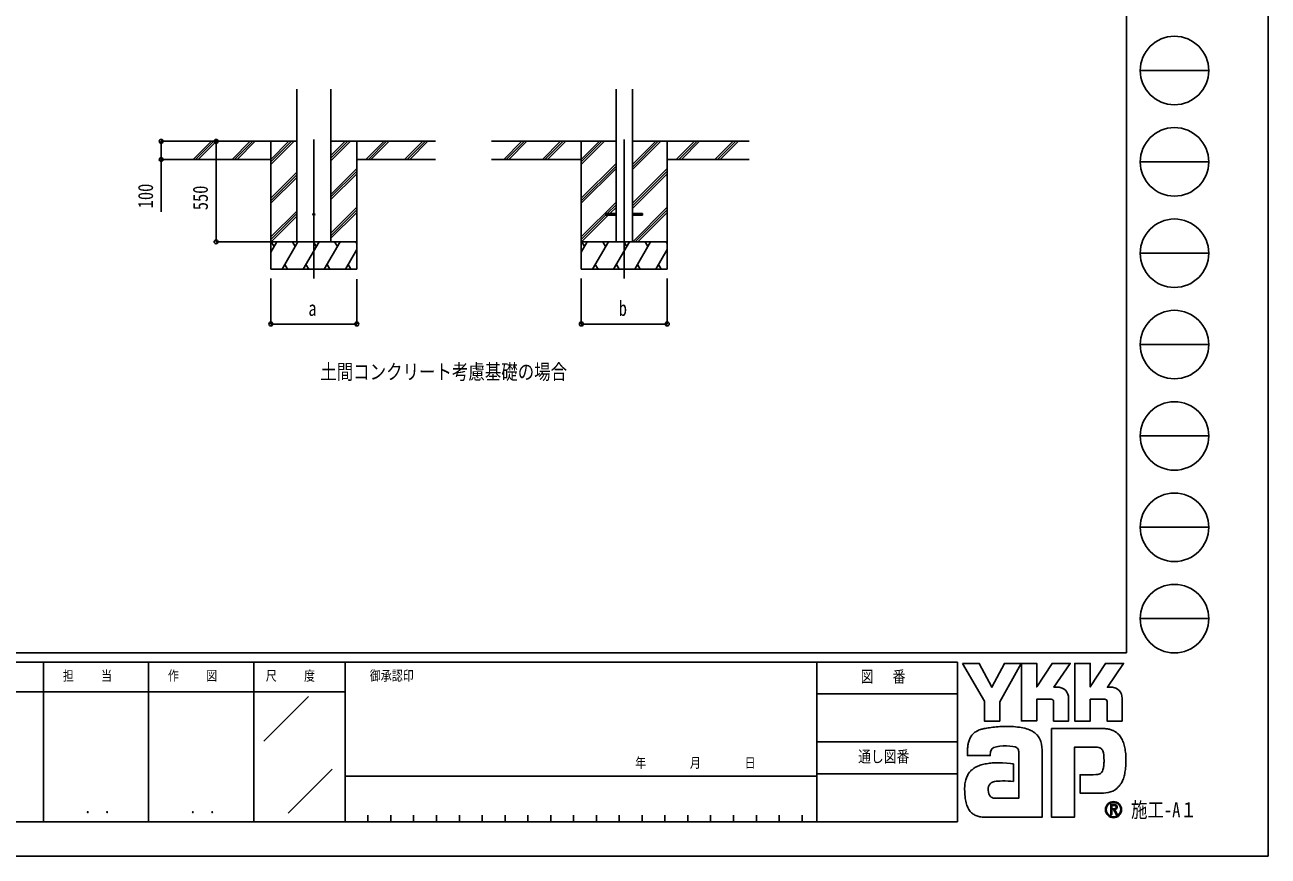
# Model space of a CAD drawing. Units: millimetres, scale not verified. Extents: x -10512 to 10512, y -7425 to 7425.
# Drawn here: x 3711 to 10512, y -7425 to -2875 of the extents above; entities that cross this region are included whole.
import ezdxf
from ezdxf.enums import TextEntityAlignment as Align

# ---------------------------------------------------------------- set-up
doc = ezdxf.new("R2010")
doc.units = ezdxf.units.MM
doc.header["$LTSCALE"] = 30
for name, color, linetype in [('0-2_USER1', 3, 'Continuous'), ('0-3_YKK_12', 2, 'Continuous'), ('0-4_YKK_13', 4, 'Continuous'), ('0-5_YKK_A1', 4, 'Continuous'), ('0-6_YKK_D', 6, 'Continuous'), ('0-7_YKK_ZWAK', 7, 'Continuous')]:
    doc.layers.add(name, color=color, linetype=linetype)
doc.styles.add('ＭＳ ゴシック', font='')
doc.styles.get('ＭＳ ゴシック').set_extended_font_data('MS Gothic')

msp = doc.modelspace()

# ---------------------------------------------------------------- linework, layer by layer
at = {"layer": '0-3_YKK_12'}
for p, q in [((5291.48, -3503.29), (5291.48, -4262.5)), ((6989.94, -3503.29), (6989.94, -4262.5))]:
    msp.add_line(p, q, dxfattribs=at)
at = {"layer": '0-4_YKK_13'}
msp.add_circle((5291.48, -3912.5), 5, dxfattribs=at)
at = {"layer": '0-5_YKK_A1'}
for p, q in [((5197.73, -4062.5), (5197.73, -3227.15)), ((5385.23, -4062.5), (5385.23, -3227.15)), ((6944.74, -3227.15), (6944.74, -4062.5)), ((7035.14, -3227.15), (7035.14, -4062.5)), ((5197.73, -3512.5), (4565.53, -3512.5)), ((4632.21, -3611.1), (4730.81, -3512.5)), ((4644.95, -3612.5), (4744.95, -3512.5)), ((4659.09, -3612.5), (4759.09, -3512.5)), ((4844.34, -3611.1), (4942.94, -3512.5)), ((4857.08, -3612.5), (4957.08, -3512.5)), ((4871.23, -3612.5), (4971.23, -3512.5)), ((5056.48, -3512.5), (5056.48, -4212.5)), ((5056.48, -3639.38), (5183.36, -3512.5)), ((5056.48, -3625.24), (5169.22, -3512.5)), ((5056.48, -3611.1), (5155.07, -3512.5)), ((5385.23, -3619), (5491.73, -3512.5)), ((5385.23, -3604.86), (5477.58, -3512.5)), ((5385.23, -3590.71), (5463.44, -3512.5)), ((5385.23, -3512.5), (5957.1, -3512.5)), ((5526.48, -3512.5), (5526.48, -4212.5)), ((5575.57, -3612.5), (5675.57, -3512.5)), ((5589.72, -3612.5), (5689.72, -3512.5)), ((5603.86, -3612.5), (5703.86, -3512.5)), ((5787.71, -3612.5), (5887.71, -3512.5)), ((5801.85, -3612.5), (5901.85, -3512.5)), ((5815.99, -3612.5), (5915.99, -3512.5)), ((6944.74, -3512.5), (6263.99, -3512.5)), ((6330.67, -3611.1), (6429.27, -3512.5)), ((6343.41, -3612.5), (6443.41, -3512.5)), ((6357.55, -3612.5), (6457.55, -3512.5)), ((6542.8, -3611.1), (6641.4, -3512.5)), ((6555.54, -3612.5), (6655.54, -3512.5)), ((6569.69, -3612.5), (6669.69, -3512.5)), ((6754.94, -3512.5), (6754.94, -4212.5)), ((6754.94, -3639.38), (6881.82, -3512.5)), ((6754.94, -3625.24), (6867.68, -3512.5)), ((6754.94, -3611.1), (6853.53, -3512.5)), ((7035.14, -3667.55), (7190.19, -3512.5)), ((7035.14, -3653.41), (7176.04, -3512.5)), ((7035.14, -3639.26), (7161.9, -3512.5)), ((7035.14, -3512.5), (7673.14, -3512.5)), ((7224.94, -3512.5), (7224.94, -4212.5)), ((7274.03, -3612.5), (7374.03, -3512.5)), ((7288.17, -3612.5), (7388.18, -3512.5)), ((7302.32, -3612.5), (7402.32, -3512.5)), ((7486.17, -3612.5), (7586.17, -3512.5)), ((7500.31, -3612.5), (7600.31, -3512.5)), ((7514.45, -3612.5), (7614.45, -3512.5)), ((5056.48, -3612.5), (4565.53, -3612.5)), ((5385.23, -3802.84), (5526.48, -3661.6)), ((5526.48, -3612.5), (5957.1, -3612.5)), ((6754.94, -3612.5), (6263.99, -3612.5)), ((6754.94, -3823.23), (6944.74, -3633.43)), ((6754.94, -3837.37), (6944.74, -3647.57)), ((6754.94, -3851.51), (6944.74, -3661.71)), ((7035.14, -3851.39), (7224.94, -3661.6)), ((7224.94, -3612.5), (7673.14, -3612.5)), ((5056.48, -3823.23), (5197.73, -3681.98)), ((5056.48, -3837.37), (5197.73, -3696.12)), ((5056.48, -3851.51), (5197.73, -3710.26)), ((5385.23, -3816.99), (5526.48, -3675.74)), ((5385.23, -3831.13), (5526.48, -3689.88)), ((7035.14, -3865.54), (7224.94, -3675.74)), ((7035.14, -3879.68), (7224.94, -3689.88)), ((5385.23, -4014.98), (5526.48, -3873.73)), ((6754.94, -4035.36), (6944.74, -3845.56)), ((6896.44, -3908), (6944.74, -3859.7)), ((6910.58, -3908), (6944.74, -3873.84)), ((7036.16, -4062.5), (7224.94, -3873.73)), ((5056.48, -4035.36), (5197.73, -3894.11)), ((5056.48, -4049.5), (5197.73, -3908.25)), ((5057.62, -4062.5), (5197.73, -3922.39)), ((5385.23, -4029.12), (5526.48, -3887.87)), ((5385.23, -4043.26), (5526.48, -3902.01)), ((6754.94, -4049.5), (6889.94, -3914.5)), ((6756.08, -4062.5), (6901.58, -3917)), ((6889.94, -3908), (6889.94, -3917)), ((6889.94, -3908), (6944.74, -3908)), ((6889.94, -3917), (6944.74, -3917)), ((7035.14, -3908), (7089.94, -3908)), ((7035.14, -3917), (7089.94, -3917)), ((7050.3, -4062.5), (7224.94, -3887.87)), ((7064.45, -4062.5), (7224.94, -3902.01)), ((7089.94, -3908), (7089.94, -3917)), ((5526.48, -4062.5), (5056.48, -4062.5)), ((5056.48, -4118.67), (5088.91, -4062.5)), ((5073.9, -4088.48), (5058.9, -4062.5)), ((5117.77, -4212.5), (5204.38, -4062.5)), ((5189.38, -4088.48), (5174.38, -4062.5)), ((5233.24, -4212.5), (5319.85, -4062.5)), ((5304.84, -4088.48), (5289.84, -4062.5)), ((5348.71, -4212.5), (5435.32, -4062.5)), ((5420.32, -4088.48), (5405.31, -4062.5)), ((5526.48, -4072.36), (5520.79, -4062.5)), ((7224.94, -4062.5), (6754.94, -4062.5)), ((6754.94, -4118.67), (6787.37, -4062.5)), ((6772.36, -4088.48), (6757.36, -4062.5)), ((6816.23, -4212.5), (6902.84, -4062.5)), ((6887.83, -4088.48), (6872.83, -4062.5)), ((6931.7, -4212.5), (7018.31, -4062.5)), ((7003.3, -4088.48), (6988.3, -4062.5)), ((7047.17, -4212.5), (7133.78, -4062.5)), ((7118.77, -4088.48), (7103.77, -4062.5)), ((7224.94, -4072.36), (7219.24, -4062.5)), ((5464.18, -4212.5), (5526.48, -4104.61)), ((7162.64, -4212.5), (7224.94, -4104.61)), ((5056.48, -4212.5), (5526.48, -4212.5)), ((5132.77, -4186.52), (5147.77, -4212.5)), ((5248.24, -4186.52), (5263.24, -4212.5)), ((5363.71, -4186.52), (5378.71, -4212.5)), ((5479.18, -4186.52), (5494.18, -4212.5)), ((6754.94, -4212.5), (7224.94, -4212.5)), ((6831.23, -4186.52), (6846.23, -4212.5)), ((6946.7, -4186.52), (6961.7, -4212.5)), ((7062.17, -4186.52), (7077.17, -4212.5)), ((7177.64, -4186.52), (7192.64, -4212.5))]:
    msp.add_line(p, q, dxfattribs=at)
at = {"layer": '0-6_YKK_D'}
for p, q in [((4564.53, -3512.5), (4455.48, -3512.5)), ((4790.42, -3512.5), (4755.48, -3512.5)), ((4756.48, -3512.5), (4756.48, -4062.5)), ((4564.53, -3612.5), (4455.48, -3612.5)), ((5055.48, -4062.5), (4755.48, -4062.5)), ((5056.48, -4262.5), (5056.48, -4513.5)), ((5526.48, -4266.57), (5526.48, -4513.5)), ((6754.94, -4262.5), (6754.94, -4513.5)), ((7224.94, -4262.5), (7224.94, -4513.5)), ((5056.48, -4512.5), (5526.48, -4512.5)), ((6754.94, -4512.5), (7224.94, -4512.5))]:
    msp.add_line(p, q, dxfattribs=at)
msp.add_lwpolyline([(4456.48, -3512.5), (4456.48, -3612.5), (4456.48, -3899)], dxfattribs=at)
for centre in [(4456.48, -3512.5), (4756.48, -3512.5), (4456.48, -3612.5), (4756.48, -4062.5), (5056.48, -4512.5), (5526.48, -4512.5), (6754.94, -4512.5), (7224.94, -4512.5)]:
    msp.add_circle(centre, 10.62, dxfattribs=at)
at = {"layer": '0-7_YKK_ZWAK'}
for p, q in [((9737.55, 6937.5), (9737.55, -6312.5)), ((9812.55, -3125), (10187.55, -3125)), ((9812.55, -3625), (10187.55, -3625)), ((9812.55, -4125), (10187.55, -4125)), ((9812.55, -4625), (10187.55, -4625)), ((9812.55, -5125), (10187.55, -5125)), ((9812.55, -5625), (10187.55, -5625)), ((9812.55, -6125), (10187.55, -6125)), ((9737.55, -6312.5), (-9762.45, -6312.5)), ((3812.55, -6362.5), (3812.55, -7237.5)), ((4387.55, -6362.5), (4387.55, -7237.5)), ((4962.55, -6362.5), (4962.55, -7237.5)), ((5462.55, -6362.5), (4962.55, -6362.5)), ((8043.8, -6362.5), (5462.55, -6362.5)), ((5462.55, -6362.5), (5462.55, -7237.5)), ((8043.8, -6362.5), (8043.8, -7237.5)), ((8812.55, -6362.5), (8043.8, -6362.5)), ((8812.55, -6362.5), (8812.55, -7237.5)), ((4962.55, -6525), (3237.55, -6525)), ((4962.55, -6525), (5462.55, -6525)), ((5017.76, -6795.73), (5262.59, -6550.9)), ((8043.8, -6537.5), (8812.55, -6537.5)), ((8043.8, -6800), (8812.55, -6800)), ((5151.68, -7189.97), (5392.23, -6949.42)), ((5462.55, -6987.5), (8043.8, -6987.5)), ((8812.55, -6975), (8043.8, -6975)), ((9697.91, -7139.3), (9697.91, -7139.3)), ((5587.55, -7200), (5587.55, -7237.5)), ((5712.55, -7200), (5712.55, -7237.5)), ((5837.55, -7200), (5837.55, -7237.5)), ((5962.55, -7200), (5962.55, -7237.5)), ((6087.55, -7200), (6087.55, -7237.5)), ((6212.55, -7200), (6212.55, -7237.5)), ((6337.55, -7200), (6337.55, -7237.5)), ((6462.55, -7200), (6462.55, -7237.5)), ((6587.55, -7200), (6587.55, -7237.5)), ((6712.55, -7200), (6712.55, -7237.5)), ((6837.55, -7200), (6837.55, -7237.5)), ((6962.55, -7200), (6962.55, -7237.5)), ((7087.55, -7200), (7087.55, -7237.5)), ((7212.55, -7200), (7212.55, -7237.5)), ((7337.55, -7200), (7337.55, -7237.5)), ((7462.55, -7200), (7462.55, -7237.5)), ((7587.55, -7200), (7587.55, -7237.5)), ((7712.55, -7200), (7712.55, -7237.5)), ((7837.55, -7200), (7837.55, -7237.5)), ((7962.55, -7200), (7962.55, -7237.5)), ((9666.68, -7209.95), (9666.68, -7209.95)), ((3237.55, -7237.5), (4962.55, -7237.5)), ((4962.55, -7237.5), (5462.55, -7237.5)), ((5462.55, -7237.5), (8043.8, -7237.5)), ((8043.8, -7237.5), (8812.55, -7237.5))]:
    msp.add_line(p, q, dxfattribs=at)
for points in [[(-10512.5, -7425), (10512.5, -7425), (10512.5, 7425), (-10512.5, 7425)], [(8840.05, -6370), (8932.08, -6370), (9001.18, -6500.25), (9070.1, -6370), (9162.19, -6370), (9044.18, -6579.98), (9044.18, -6685.33), (8960.24, -6685.33), (8960.24, -6577.14)]]:
    msp.add_lwpolyline(points, close=True, dxfattribs=at)
for points in [[(4962.55, -6362.5), (3237.55, -6362.5), (3237.55, -7237.5)], [(9326.37, -6566.52), (9246.92, -6566.52), (9246.92, -6685.24), (9162.29, -6685.24), (9162.29, -6370), (9246.92, -6370), (9246.92, -6498.96), (9330.17, -6370), (9429.6, -6370), (9340.4, -6500.53), (9343.56, -6500.53), (9347.05, -6500.53), (9350.63, -6500.53), (9354.08, -6500.53), (9357.16, -6500.53), (9359.65, -6500.53), (9361.31, -6500.53), (9361.92, -6500.53)], [(9618.78, -6566.52), (9539.42, -6566.52), (9539.42, -6685.33), (9454.74, -6685.33), (9454.74, -6370), (9539.42, -6370), (9539.42, -6498.96), (9622.58, -6370), (9722.01, -6370), (9632.81, -6500.53), (9636, -6500.53), (9639.51, -6500.53), (9643.09, -6500.53), (9646.53, -6500.53), (9649.6, -6500.53), (9652.08, -6500.53), (9653.73, -6500.53), (9654.33, -6500.53)], [(9386.26, -6505.53), (9396.37, -6511.31), (9404.93, -6518.83), (9411.81, -6527.8), (9416.89, -6537.87), (9420.03, -6548.74), (9421.1, -6560.09), (9421.1, -6685.55), (9338.53, -6685.55), (9338.53, -6578.52)], [(9678.7, -6505.53), (9688.84, -6511.31), (9697.44, -6518.83), (9704.35, -6527.8), (9709.46, -6537.87), (9712.62, -6548.74), (9713.7, -6560.09), (9713.7, -6685.33), (9630.93, -6685.33), (9630.93, -6578.52)], [(9572.17, -6828.77), (9452.98, -6828.77), (9452.98, -7212.5), (9328.08, -7212.5), (9328.08, -6726.98), (9618.38, -6726.98)], [(9269.27, -6797.91), (9272.82, -6812.25), (9274.83, -6827.61), (9275.46, -6843.97), (9275.46, -7212.5), (8973.88, -7212.5)], [(9696.78, -6761.28), (9704.93, -6771.56), (9711.03, -6781.52), (9715.29, -6790.54)], [(9011.99, -6830.78), (9006.18, -6834.05), (9001.65, -6838.04), (8998.22, -6842.71), (8995.73, -6847.99), (8994.01, -6853.83), (8992.9, -6860.17), (8992.23, -6866.97), (8991.82, -6874.17), (8866.86, -6874.47), (8867.23, -6857.38), (8867.92, -6838.18)], [(9059.87, -6913.82), (9083.52, -6915.38), (9102.11, -6917.46), (9114.28, -6919.42), (9118.63, -6920.58), (9118.63, -7016.18), (9104.81, -7014.72), (9089.64, -7013.9), (9074.12, -7013.58), (9059.22, -7013.63), (9045.92, -7013.91), (9035.21, -7014.27), (9028.06, -7014.59), (9025.46, -7014.73), (9014.66, -7016.71), (9005.34, -7019.8), (8997.51, -7024.03), (8991.17, -7029.42), (8986.32, -7035.99), (8982.96, -7043.76), (8981.09, -7052.75), (8980.71, -7062.98), (8981.91, -7074.22), (8984.29, -7083.52), (8987.73, -7091.04), (8992.07, -7096.97), (8997.15, -7101.49), (9002.83, -7104.76), (9008.97, -7106.98), (9015.4, -7108.31), (9148.16, -7108.31), (9148.16, -6862.68), (9148.19, -6857.81), (9147.94, -6853.05), (9147.32, -6848.47), (9146.25, -6844.12), (9144.66, -6840.06), (9142.46, -6836.37), (9139.59, -6833.1), (9135.97, -6830.31)], [(9135.97, -6830.31), (9128.18, -6827.25), (9115.73, -6824.67), (9099.85, -6822.75), (9081.77, -6821.74), (9062.71, -6821.82), (9043.91, -6823.21)], [(9614.57, -6902.49), (9614.41, -6886.58), (9613.65, -6872.24), (9611.86, -6859.66), (9608.59, -6848.98)], [(9686.41, -7052.43), (9674.87, -7061.39), (9662.86, -7068.44), (9650.46, -7073.7), (9637.75, -7077.3), (9624.84, -7079.36), (9611.8, -7080.02), (9483.4, -7080.02), (9483.4, -6979.16), (9555.8, -6979.16), (9569.15, -6978.97), (9580.89, -6977.83), (9590.97, -6974.88)], [(9686.52, -7156.49), (9686.45, -7155.03), (9686.27, -7153.62), (9685.97, -7152.26), (9685.55, -7150.97), (9685.01, -7149.75), (9684.35, -7148.59), (9683.58, -7147.52), (9682.7, -7146.53), (9681.54, -7145.51), (9680.26, -7144.62), (9678.85, -7143.86), (9677.33, -7143.23), (9675.7, -7142.74), (9673.96, -7142.39), (9672.12, -7142.18), (9670.19, -7142.11), (9651.25, -7142.11), (9651.25, -7197.85), (9656.97, -7197.85), (9656.97, -7147.79), (9670.19, -7147.79), (9671.56, -7147.84), (9672.84, -7147.97), (9674.04, -7148.19), (9675.16, -7148.5), (9676.18, -7148.89), (9677.11, -7149.36), (9677.94, -7149.92), (9678.66, -7150.56)], [(9680.9, -7156.49), (9680.55, -7159.17), (9679.59, -7161.28), (9678.15, -7162.89), (9676.37, -7164.06), (9674.36, -7164.86), (9672.26, -7165.35), (9670.21, -7165.6), (9668.32, -7165.67), (9663.36, -7165.67), (9665.86, -7169.92), (9682.23, -7198.04), (9688.78, -7198.04), (9673, -7170.98), (9674.48, -7170.68), (9675.89, -7170.31), (9677.23, -7169.86), (9678.49, -7169.33), (9679.67, -7168.72), (9680.77, -7168.04), (9681.78, -7167.28), (9682.7, -7166.44)]]:
    msp.add_lwpolyline(points, dxfattribs=at)
for centre in [(10000.05, -3125), (10000.05, -3625), (10000.05, -4125), (10000.05, -4625), (10000.05, -5125), (10000.05, -5625), (10000.05, -6125)]:
    msp.add_circle(centre, 187.5, dxfattribs=at)
for centre, radius, start, end in [((9362.04, -6562.97), 62.44, 78.26798, 90.11215), ((9362.93, -6558.43), 57.81, 66.19963, 78.22058), ((9654.45, -6563.08), 62.55, 78.27851, 90.10826), ((9655.31, -6558.7), 58.09, 66.2483, 78.23226), ((9326.81, -6578.23), 11.72, 358.57817, 92.1683), ((9619.27, -6578.18), 11.67, 358.29941, 92.43455), ((8974.29, -6839.36), 113.2, 108.37421, 122.42809), ((8993.23, -6906.73), 183.13, 100.93159, 107.35499), ((9055.13, -7207.04), 489.75, 97.86054, 101.37938), ((9084.19, -7408.95), 693.73, 94.90201, 97.9576), ((9086.17, -7425.11), 710, 91.6169, 94.94971), ((9083.42, -7310.15), 595.01, 87.51794, 91.66439), ((9091.15, -7144.44), 429.12, 81.92631, 87.59083), ((9113.97, -6988.08), 271.1, 73.67137, 82.05943), ((9147.82, -6874.79), 152.88, 60.60528, 73.9085), ((9613.64, -6860.53), 133.64, 78.73198, 87.96551), ((9617.56, -6840.49), 113.22, 69.03034, 78.69541), ((9017.6, -6839.67), 149.2, 163.48385, 171.57982), ((8979.01, -6828.22), 108.95, 152.2125, 163.4865), ((8962.34, -6819.6), 90.18, 138.03852, 152.12015), ((8962.33, -6820.02), 90.45, 122.60463, 137.83438), ((9161.67, -6847.16), 122.01, 52.17347, 59.90542), ((9174.06, -6831.12), 101.74, 43.55042, 52.14561), ((9180.89, -6824.52), 92.24, 34.48659, 43.50182), ((9180.94, -6824.38), 92.12, 25.58915, 34.43128), ((9172.74, -6828.22), 101.17, 17.43089, 25.54591), ((9621.21, -6830.75), 102.82, 59.39484, 68.9885), ((9622.9, -6827.78), 99.4, 50.3012, 59.3616), ((9622.28, -6828.48), 100.33, 42.05209, 50.28551), ((9572.73, -6857.03), 157.3, 14.76267, 25.00486), ((9094.51, -6851.15), 226.96, 171.55622, 176.72493), ((9044.98, -6909.07), 84.96, 102.4979, 112.84632), ((9061.41, -6979.98), 157.75, 96.37207, 102.75341), ((9572.85, -6890.03), 61.26, 77.94572, 90.63794), ((9578.18, -6865.04), 35.72, 60.20991, 77.92418), ((9581.63, -6858.55), 28.37, 39.8078, 59.75378), ((9576.78, -6862.26), 34.47, 22.65544, 39.38165), ((9476.25, -6883.32), 257.3, 7.9139, 14.95041), ((9379.89, -6897.34), 354.67, 2.54376, 8.01251), ((8976.54, -7056.43), 134.67, 112.58838, 120.58162), ((8992.48, -7094.75), 176.17, 106.61303, 112.59024), ((9017.56, -7179.03), 264.11, 99.87193, 106.59825), ((9031.61, -7258.18), 344.49, 94.78469, 99.91711), ((9038.45, -7336.93), 423.53, 90.80099, 94.81812), ((9039.49, -7395.56), 482.18, 87.57779, 90.82714), ((9481.24, -6916.9), 132.77, 347.14308, 355.40008), ((9330.51, -6903.94), 284.06, 355.2339, 0.29193), ((9340.42, -6901.25), 394.19, 352.8937, 357.82206), ((9324.66, -6900.24), 409.98, 357.76419, 2.60674), ((8981.14, -7040.72), 127.26, 153.89178, 164.94341), ((8962.32, -7031.67), 106.37, 142.04688, 153.80771), ((8958.69, -7029.07), 101.91, 130.60221, 141.94427), ((8964.69, -7036.28), 111.29, 120.60724, 130.53081), ((9579.3, -6948.57), 28.78, 293.91672, 314.09376), ((9575.37, -6945.11), 34, 314.78099, 333.92928), ((9550.12, -6932.85), 62.07, 334.00676, 347.34989), ((9533.51, -6937.79), 197.44, 339.22498, 347.31457), ((9422.87, -6911.98), 311.04, 347.15166, 352.97565), ((9095.33, -7058.72), 243.22, 174.55588, 182.47272), ((9231.24, -7056.58), 379.12, 181.90948, 187.89042), ((9022.45, -7051.74), 170.01, 164.97537, 174.56739), ((9603.07, -6958.47), 125.59, 311.57033, 318.66243), ((9588.53, -6945.72), 144.93, 318.67367, 325.29112), ((9625.9, -6973.56), 98.37, 326.23251, 339.61931), ((9071.73, -7079.01), 218.04, 187.80471, 196.36971), ((8987.51, -7103.89), 130.22, 196.3102, 208.20993), ((9666.75, -7170.47), 44.1, 90.09157, 179.92363), ((9666.59, -7170.11), 39.14, 89.86602, 135.149), ((9666.75, -7170.39), 44.02, 44.93442, 90.08536), ((9666.76, -7170.41), 39.44, 45.03108, 90.11509), ((9667.1, -7170.25), 43.68, 359.78949, 45.13288), ((8950.84, -7123.41), 88.68, 208.29777, 223.35561), ((8942.57, -7130.69), 77.67, 223.64205, 239.63663), ((8949.43, -7118.2), 91.91, 239.8785, 253.65355), ((8962, -7075.02), 136.89, 253.69102, 263.74909), ((9666.49, -7170.52), 43.83, 179.86065, 225.14399), ((9666.48, -7170.33), 39.22, 134.8007, 180.12175), ((9666.32, -7170.58), 39.06, 179.75513, 225.29722), ((9666.7, -7170.53), 43.98, 224.94536, 269.98445), ((9666.61, -7170.94), 39.01, 224.62822, 270.10973), ((9666.62, -7170.35), 39.6, 270.09072, 359.90926), ((9666.69, -7170.31), 44.2, 269.98802, 314.93777), ((9672.52, -7156.26), 8.38, 358.3894, 42.86139), ((9672.69, -7156.89), 13.84, 316.37674, 1.6565), ((9666.79, -7170.42), 39.43, 0.00643, 45.07115), ((9666.99, -7170.6), 43.78, 314.92572, 0.23508), ((8972.65, -6980.24), 232.26, 263.68487, 270.30455)]:
    msp.add_arc(centre, radius, start, end, dxfattribs=at)

# ---------------------------------------------------------------- texts
at = {"layer": '0-2_USER1', "style": 'ＭＳ ゴシック', "width": 0.8}
msp.add_text('土間コンクリート考慮基礎の場合', height=82.48, dxfattribs=at).set_placement((5326.9, -4840), align=Align.BOTTOM_LEFT)
at = {"layer": '0-6_YKK_D', "style": 'ＭＳ ゴシック', "width": 0.8}
for s, p in [('100', (4436.48, -3879)), ('550', (4736.48, -3889.5))]:
    msp.add_text(s, height=82.48, rotation=90, dxfattribs=at).set_placement(p, align=Align.BOTTOM_LEFT)
for s, p in [('a', (5261.48, -4492.5)), ('b', (6959.94, -4492.5))]:
    msp.add_text(s, height=82.48, dxfattribs=at).set_placement(p, align=Align.BOTTOM_LEFT)
at = {"layer": '0-7_YKK_ZWAK', "style": 'ＭＳ ゴシック', "width": 0.8}
for s, height, p in [('担     当', 54.99, (3918.05, -6481.25)), ('作     図', 54.99, (4493.05, -6481.25)), ('尺     度', 54.99, (5028.55, -6481.25)), ('御承認印', 54.99, (5597.85, -6481.25)), ('図\u3000 番', 64.15, (8283.51, -6493.75)), ('通し図番', 64.15, (8269.51, -6931.25)), ('年        月        日', 54.99, (7049.77, -6958.04)), ('施工-A１', 82.48, (9762.55, -7237.5)), ('． ．', 64.79, (4037.5, -7210.88)), ('． ．', 64.79, (4612.5, -7210.88))]:
    msp.add_text(s, height=height, dxfattribs=at).set_placement(p, align=Align.BOTTOM_LEFT)

doc.saveas('drawing.dxf')
